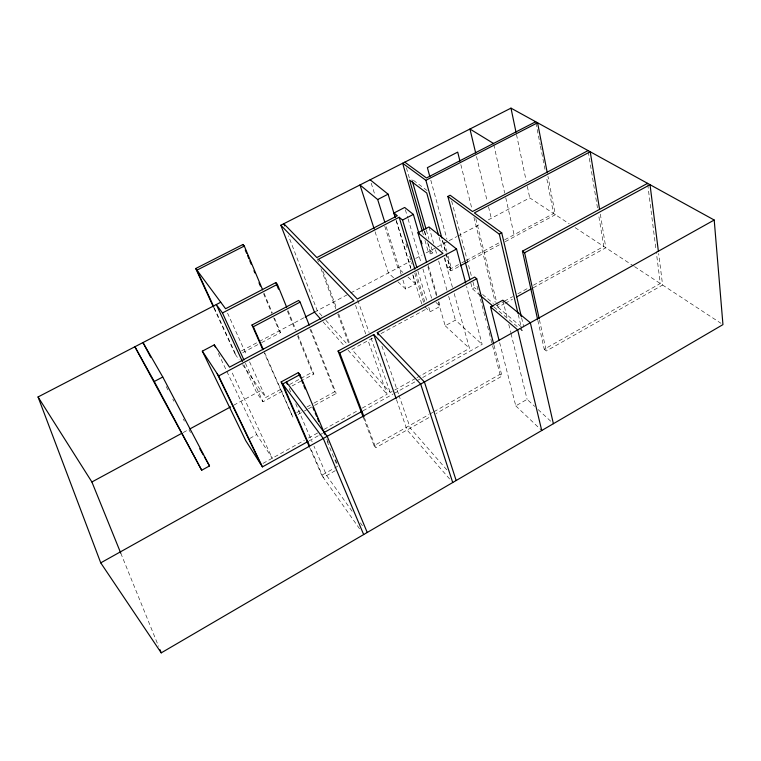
<?xml version="1.0" encoding="UTF-8"?>
<svg xmlns="http://www.w3.org/2000/svg" width="761" height="761" viewBox="0 0 761 761"><rect width="100%" height="100%" fill="white"/><g stroke="black" fill="none" stroke-linecap="round" stroke-linejoin="round"><path stroke-width="0.57" stroke-dasharray="3.81 2.85" d="M499.644 342.602L515.777 405.87L527.107 399.354L534.736 406.422M359.553 528.762L321.751 475.292L333.603 468.576M334.583 468.015L337.551 466.341L326.155 439.087M363.197 417.047L374.079 445.642L428.804 414.64M429.832 414.06L432.933 412.3M433.97 411.72L500.044 374.288L502.013 376.115L436.063 413.518M537.837 320.4L544.239 349.251L660.282 283.511L656.248 251.691M335.297 470.669L323.292 477.48L310.545 448.124M374.079 445.642L375.753 447.725L429.879 417.028M544.239 349.251L546.312 350.992L662.612 285.033L658.665 253.537M519.325 328.305L522.046 330.588L524.3 329.323M263.011 463.373L304.352 440.343M308.49 438.041L317.803 432.857M324.015 429.404L358.155 410.388M362.293 408.077L387.121 394.255L367.782 339.748M372.662 338.131L351.82 349.442L390.222 392.524L415.963 378.188M416.99 377.608L469.508 348.367L454.165 293.432M309.09 440.876L318.412 435.682M319.449 435.102L322.559 433.37M362.978 410.826L393.028 394.065M394.065 393.494L415.829 381.356M416.866 380.776L482.151 344.372L466.598 286.478M249.751 438.46L256.761 434.607L272.286 458.208L231.515 371.435M296.733 412.614L300.842 410.35M307.006 406.954L313.171 403.568M314.198 402.997L334.745 391.696L336.191 393.485L314.578 405.394M298.103 414.469L303.249 411.634M304.276 411.064L307.368 409.361M308.395 408.8L313.542 405.965M496.105 305.751L503.354 301.756M504.391 301.185L512.667 296.628M517.851 293.775L529.237 287.506M533.375 285.223L603.777 246.44L598.612 214.887M497.342 304.971L497.922 307.263L504.143 303.839M505.18 303.268L512.438 299.263M533.195 287.82L605.813 247.782L600.296 213.822M438.212 301.936L445.185 325.756L455.439 320.124L482.151 344.372M242.54 364.633L265.732 397.499L282.293 388.5M289.541 384.562L299.891 378.94M300.928 378.379L312.314 372.196L313.846 374.098L303.468 379.749M243.9 364.785L256.704 392.752L262.983 401.77L283.748 390.479M292.043 385.96L302.421 380.31M425.047 307.025L430.155 311.772L440.21 306.303L438.878 301.765M470.831 283.111L472.343 288.819L474.474 287.658L478.079 290.673M183.201 432.552L188.804 429.518L190.535 432.552M233.722 405.194L260.814 390.526M380.995 333.603L426.845 308.7M449.37 269.499L460.833 263.344M461.879 262.783L465.009 261.099M466.055 260.538L499.473 242.588M504.695 239.782L553.57 213.518L546.56 177.513M444.824 257.846L447.677 268.081L450.959 270.84L459.311 266.35M466.617 262.421L500.034 244.452M505.256 241.646L555.368 214.697L547.939 176.305M397.946 281.827L405.784 289.113L415.516 283.891L412.738 274.807M447.677 268.081L449.741 266.978L451.435 268.395L447.325 253.508M213.974 308.176L235.206 354.245L237.299 353.133M241.494 350.907L258.245 342.012M259.292 341.461L304.105 317.67M314.483 312.153L349.689 293.47M350.735 292.918L410.445 261.213M415.687 258.436L421.975 255.097M426.16 252.871L436.386 247.449M437.404 246.906L456.809 236.595M457.837 236.053L481.275 223.61M488.277 219.9L529.732 197.879L569.199 223.763M242.749 352.657L260.595 343.173M261.641 342.621L280.543 332.576L274.112 317.242M424.971 240.409L428.253 251.758L430.85 253.936L432.866 252.861L430.593 244.909M575.126 227.653L633.542 265.97M634.531 266.616L720.971 323.311M427.121 190.535L411.72 179.016L412.367 181.289M432.866 252.861L430.269 250.692L428.31 243.881M482.588 294.44L493.404 303.487M497.922 307.263L522.474 327.81M472.343 288.819L479.535 294.859M493.927 306.949L518.412 327.534M402.911 272.457L397.879 267.882L384.724 226.093M407.953 277.033L415.516 283.891M435.967 302.459L440.21 306.303M538.122 409.561L551.687 422.127M393.599 277.784L388.376 272.933L374.907 231.201M445.185 325.756L469.508 348.367M515.777 405.87L540.89 429.708M321.97 315.958L317.27 310.678L288.467 235.824M325.889 320.362L347.064 344.115M323.083 321.865L344.162 345.703M348.072 350.117L387.121 394.255M446.831 469.86L410.293 428.129L399.04 395.558M449.618 478.964L407.059 429.965L396.491 399.668M280.543 332.576L279.192 330.892L273.684 317.775M352.096 511.259L326.65 475.568L313.998 446.193M360.353 522.836L362.417 525.727M235.206 354.245L239.154 359.839M166.164 386.559L168.381 390.745M172.795 399.125L173.898 401.228M183.287 419.035L184.39 421.128M218.321 353.408L256.761 434.607M214.212 307.72L236.452 356.005M245.413 363.244L262.983 401.77M227.539 313.075L246.64 355.292M249.57 361.779L265.732 397.499M264.647 352.619L292.956 417.304L264.248 352.99M309.946 448.143L321.751 475.292M289.17 388.529L291.511 393.97M295.725 403.758L312.124 441.846M263.591 293.708L271.848 313.399M326.83 439.021L329.113 444.481M335.487 459.758L337.77 465.218M264.019 293.137L272.276 312.857M288.038 310.631L296.048 330.322M297.827 334.707L313.846 374.098M287.401 311.002L294.964 329.58M297.637 336.134L312.314 372.196M120.78 553.18L158.564 646.289M310.973 329.627L336.191 393.485M309.946 329.028L334.745 391.696M364.462 417.989L375.753 447.725M322.997 271.477L336.59 308.234M338.645 313.798L349.765 343.877M317.251 258.664L318.488 262.003M320.961 268.671L335.791 308.709M337.846 314.264L348.557 343.182M355.549 305.266L365.803 334.184M357.718 300.138L369.075 332.414M371.035 337.979L390.222 392.524M381.955 346.141L398.65 394.436M386.208 226.749L401.152 274.369M402.93 280.038L405.784 289.113M371.216 183.173L375.125 195.596M396.395 220.861L410.807 268.043M412.871 274.788L421.784 303.991M396.081 220.3L411.007 269.128M415.915 272.571L425.142 303.049M405.879 243.91L407.249 248.419M409.646 256.305L412.043 264.2M414.783 273.218L423.677 302.517M417.884 271.002L427.092 301.584M428.795 307.244L430.155 311.772M405.347 209.732L407.715 217.713M408.058 218.854L421.242 263.287M422.935 268.985L431.734 298.607M428.272 265.465L437.223 296.096M427.92 266.778L436.557 296.267M406.422 167.839L409.694 179.187M424.714 231.392L426.674 238.203M424.305 231.22L425.941 236.899M427.577 242.578L430.85 253.936M422.678 232.466L423.335 234.74M426.36 230.136L428.966 239.23M428.985 226.949L433.827 243.996M435.444 249.675L436.728 254.222M438.669 261.042L447.049 290.578M448.667 296.267L455.439 320.124M439.116 237.375L442.921 251.025M444.262 257.95L452.567 287.706M442.493 240.286L445.946 252.728M446.26 253.86L450.959 270.84M442.493 240.809L449.741 266.978M444.167 242.065L447.011 252.367M430.802 180.148L446.964 239.22M451.644 200.952L471.468 276.253M472.971 281.95L474.474 287.658M477.052 286.203L486.013 320.524M487.506 326.241L492.281 344.543M492.576 345.684L500.044 374.288M493.975 345.18L502.013 376.115M460.843 164.661L471.991 209.151M473.932 217.285L495.24 302.307M475.806 218.664L497.057 303.82M502.84 300.176L507.349 318.631M508.767 324.395L510.736 332.471M511.021 333.622L527.107 399.354M476.51 156.49L487.173 201.132M488.533 206.859L491.273 218.302M518.251 314.521L520.962 325.993M521.228 327.144L522.046 330.588M521.608 317.841L523.758 327.03M493.775 144.619L504.714 193.142M505.761 197.765L514.094 234.73M539.425 319.782L546.312 350.992M516.51 134.602L526.127 180.623M527.335 186.378L529.732 197.879M535.934 122.921L540.234 144.99M540.453 146.15L544.981 169.38M588.282 151.762L597.461 207.867M647.735 184.523L656.106 250.512"/><path stroke-width="1.14" d="M220.747 302.241L38.05 396.957L100.737 562.855L161.227 652.862L722.95 324.614L714.208 220.024L510.983 108.138L280.828 225.227L314.483 312.153L320.733 319.22M100.737 562.855L714.208 220.024M280.828 225.227L353.97 300.814L229.508 367.154L214.279 344.866L202.34 351.154L245.746 440.667L262.45 466.883L308.053 441.456M323.596 432.79L361.941 411.406M499.054 340.3L490.55 306.94L502.84 300.176L530.35 322.769L553.38 423.696M201.694 470.241L154.274 381.489L134.897 346.75L201.694 470.241L209.513 465.932L162.768 377.009L142.982 342.555L150.707 357.223M516.595 296.971L531.111 288.961M120.78 553.18L91.891 481.979L181.327 433.561M189.85 428.947L230.593 406.897M309.48 447.059L281.161 381.908L298.35 372.595L299.948 374.631L325.004 434.655M363.197 417.047L338.074 351.068L474.664 277.052L476.709 278.735L493.68 344.039M537.58 319.24L522.455 251.159L647.582 183.344M299.948 374.631L282.702 383.982L309.603 445.946M338.074 351.068L339.777 353.018L373.784 334.574L420.662 384.067L452.719 482.522M378.074 334.916L377.294 332.662L476.709 278.735M522.455 251.159L524.614 252.738L650.037 184.695L658.37 251.197M460.357 265.789L466.617 262.421M588.091 150.592L472.486 211.539L450.151 195.244L447.868 196.433L499.311 234.179L501.737 232.876L521.342 316.7M202.34 351.154L218.664 375.953L456.533 249.028L465.684 283.082M305.142 317.118L314.483 312.153M262.84 349.765L251.986 325.004L298.645 300.433L300.1 302.098L309.232 325.223M251.986 325.004L253.327 326.754L300.1 302.098M154.274 381.489L162.768 377.009M426.588 262.241L417.96 232.752L428.985 226.949L456.533 249.028M416.866 267.606L402.55 220.043L399.164 217.256L318.469 259.225L357.328 299.025L442.978 253.375L417.96 232.752M286.707 307.339L277.365 284.367L275.834 282.597L225.579 308.738L195.71 268.528L242.959 244.49L244.291 246.041L262.64 289.855M242.417 361.551L216.314 304.533L222.478 312.952L277.365 284.367M402.55 220.043L413.356 214.412L418.988 233.703M395.368 217.484L393.998 212.994L404.671 207.458L413.356 214.412M374.184 228.947L359.991 184.961L377.675 199.534L388.1 194.179L395.045 216.885M535.706 121.75L426.464 177.969L404.795 162.16M422.345 231.334L402.645 163.254L425.884 180.309L537.57 122.778L547.264 172.814M244.291 246.041L196.918 270.155L213.717 306.645M493.518 143.468L469.946 129.018L475.692 153.056M501.737 232.876L474.369 212.909L590.222 151.772L599.535 209.142M370.15 179.786L388.1 194.179M393.998 212.994L397.328 215.734L316.842 257.551L283.805 223.715L284.652 225.912M480.438 295.62L493.023 306.198M490.55 306.94L517.68 329.846L541.727 430.507M377.294 332.662L424.41 381.965L456.153 480.514M281.161 381.908L323.282 438.479L363.663 534.564M38.05 396.957L91.891 481.979M199.734 448.733L203.187 454.802M204.338 456.828L209.513 465.932M218.664 375.953L262.45 466.883M217.189 373.708L260.947 464.524M214.279 344.866L215.287 346.997M195.71 268.528L213.489 307.102M222.478 312.952L243.958 360.029M253.327 326.754L263.239 349.394M287.297 384.181L286.355 382.003L327.192 436.3L367.23 532.481M242.959 244.49L243.872 246.678M245.251 249.96L246.621 253.242M247.544 255.43L248.914 258.711M249.836 260.899L251.206 264.181M253.965 270.745L254.878 272.933M259.006 282.778L260.386 286.05M298.35 372.595L300.633 378.046M301.546 380.224L302.916 383.496M303.82 385.675L305.19 388.947M312.942 407.477L314.303 410.74M315.216 412.928L316.586 416.191M317.499 418.379L318.859 421.642M275.834 282.597L278.507 289.151M159.896 649.571L161.227 652.862M339.777 353.018L364.043 416.885M373.784 334.574L396.101 398.545M377.675 199.534L384.79 222.212M399.164 217.256L414.888 269.185M420.976 240.505L421.975 243.91M423.982 230.079L409.589 180.11L426.75 193.018L438.488 235.101M412.367 181.289L426.036 229.004M425.884 180.309L441.865 238.022M429.87 176.742L427.387 167.648L457.703 152.114L459.986 161.237M447.868 196.433L469.927 279.687M499.311 234.179L517.984 313.37M524.614 252.738L539.168 318.621M510.983 108.138L516.025 132.3"/></g></svg>
